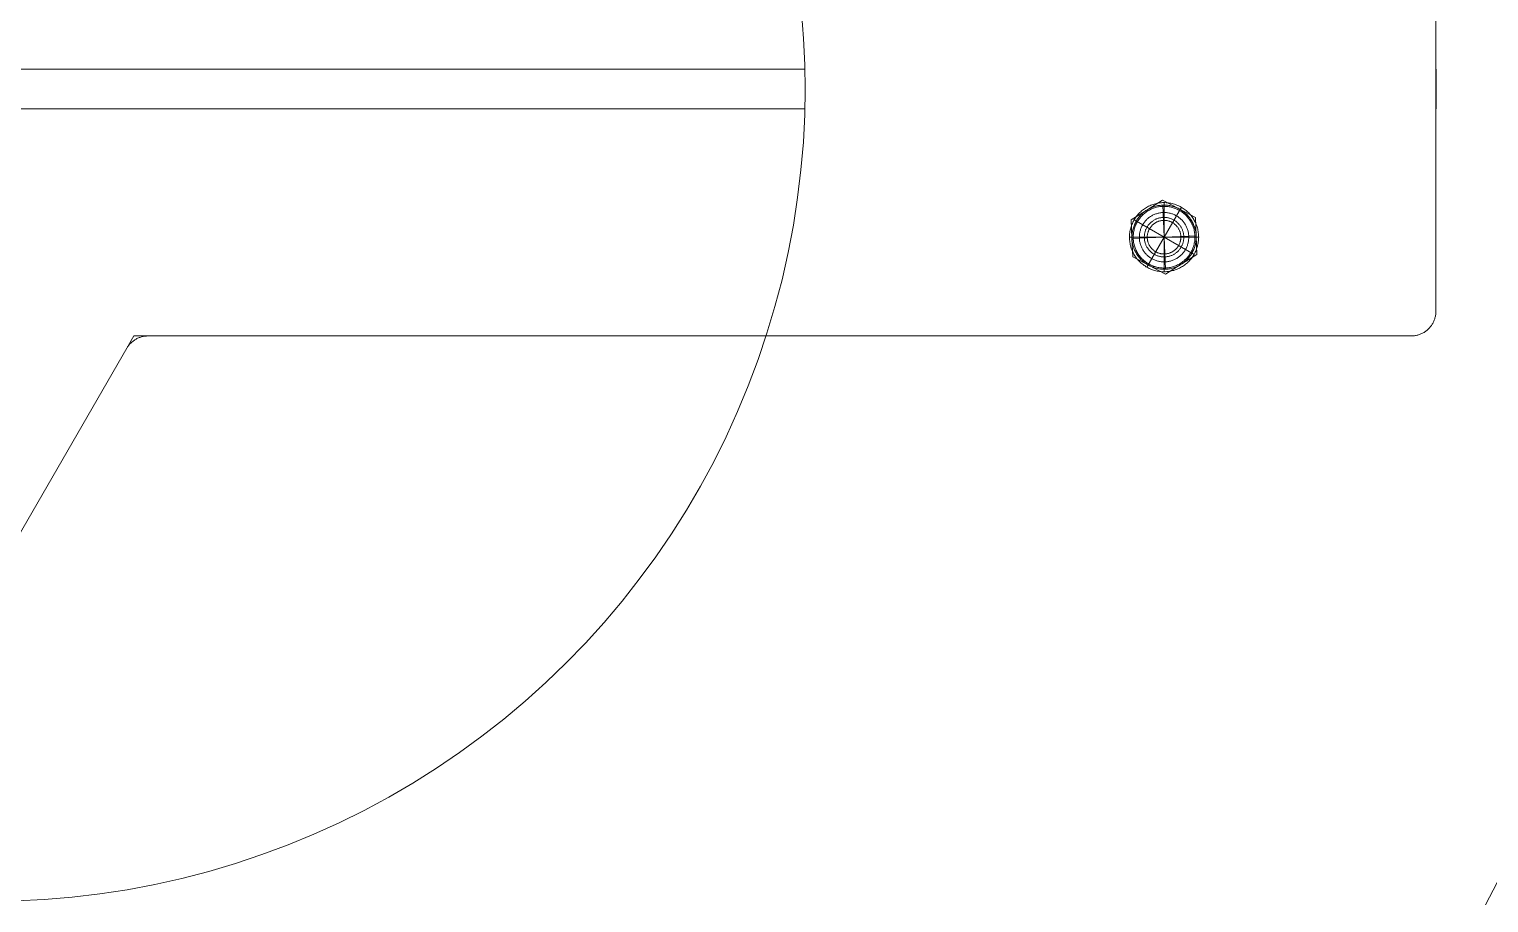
# Model space of a CAD drawing. Header units: millimetres. Extents: x -263 to 4879, y -277 to 2995.
# Drawn here: x 759.1 to 1054.4, y 379.5 to 556.4 of the extents above; entities that cross this region are included whole.
import ezdxf

# ---------------------------------------------------------------- set-up
doc = ezdxf.new("R2010")
doc.units = ezdxf.units.MM
doc.layers.add('ZANO_R', color=7, linetype='Continuous', lineweight=0)

msp = doc.modelspace()

# ---------------------------------------------------------------- linework, layer by layer
at = {"layer": 'ZANO_R'}
for p, q in [((1043.73, 589.32), (1043.73, 499.32)), ((915.35, 559.95), (915.79, 554.59)), ((915.79, 554.59), (916.05, 549.21)), ((753.78, 548.32), (916.06, 548.32)), ((916.05, 549.21), (916.12, 544.2)), ((1043.79, 540.32), (1043.79, 548.32)), ((916.12, 544.2), (916.04, 539.19)), ((916.06, 540.32), (753.74, 540.32)), ((916.04, 539.19), (915.75, 533.55)), ((915.75, 533.55), (915.27, 527.94)), ((915.27, 527.94), (914.6, 522.34)), ((914.6, 522.34), (913.74, 516.76)), ((985.27, 519.82), (982.09, 517.82)), ((984.38, 519.8), (984.19, 519.65)), ((984.57, 519.95), (984.38, 519.8)), ((984.77, 520.09), (984.57, 519.95)), ((984.97, 520.23), (984.77, 520.09)), ((985.18, 520.36), (984.97, 520.23)), ((985.08, 519.7), (985.27, 519.82)), ((985.4, 520.48), (985.18, 520.36)), ((992.24, 520.39), (985.24, 508.26)), ((988.44, 521.82), (985.27, 519.82)), ((985.27, 519.82), (985.45, 519.93)), ((985.61, 520.59), (985.4, 520.48)), ((985.45, 519.93), (985.64, 520.04)), ((985.83, 520.69), (985.61, 520.59)), ((985.64, 520.04), (985.84, 520.14)), ((985.64, 519.75), (985.83, 519.86)), ((986.06, 520.79), (985.83, 520.69)), ((985.83, 519.86), (986.02, 519.95)), ((985.84, 520.14), (986.04, 520.24)), ((986.02, 519.95), (986.21, 520.04)), ((986.04, 520.24), (986.24, 520.33)), ((986.28, 520.88), (986.06, 520.79)), ((986.21, 520.04), (986.41, 520.13)), ((986.24, 520.33), (986.44, 520.41)), ((986.51, 520.96), (986.28, 520.88)), ((986.41, 520.13), (986.61, 520.2)), ((986.44, 520.41), (986.65, 520.48)), ((986.75, 521.04), (986.51, 520.96)), ((986.61, 520.2), (986.81, 520.27)), ((986.65, 520.48), (986.86, 520.55)), ((986.98, 521.1), (986.75, 521.04)), ((986.81, 520.27), (987.02, 520.33)), ((986.86, 520.55), (987.07, 520.61)), ((987.22, 521.16), (986.98, 521.1)), ((987.02, 520.33), (987.22, 520.39)), ((987.07, 520.61), (987.28, 520.66)), ((987.46, 521.21), (987.22, 521.16)), ((987.22, 520.39), (987.43, 520.44)), ((987.28, 520.66), (987.5, 520.71)), ((987.43, 520.44), (987.64, 520.48)), ((987.7, 521.25), (987.46, 521.21)), ((987.5, 520.71), (987.71, 520.74)), ((987.64, 520.48), (987.85, 520.51)), ((987.95, 521.28), (987.7, 521.25)), ((987.71, 520.74), (987.93, 520.77)), ((987.85, 520.51), (988.06, 520.54)), ((987.93, 520.77), (988.15, 520.8)), ((988.19, 521.3), (987.95, 521.28)), ((988.06, 520.54), (988.27, 520.56)), ((988.15, 520.8), (988.37, 520.81)), ((988.43, 521.32), (988.19, 521.3)), ((988.27, 520.56), (988.49, 520.57)), ((988.37, 520.81), (988.59, 520.82)), ((988.68, 521.32), (988.43, 521.32)), ((991.76, 520.08), (988.44, 521.82)), ((988.48, 520.82), (989, 507.83)), ((988.7, 520.57), (988.49, 520.57)), ((988.59, 520.82), (988.81, 520.82)), ((988.92, 521.32), (988.68, 521.32)), ((988.91, 520.57), (988.7, 520.57)), ((988.74, 521.32), (988.74, 507.32)), ((988.81, 520.82), (989.03, 520.82)), ((989.13, 520.56), (988.91, 520.57)), ((989.16, 521.31), (988.92, 521.32)), ((989.03, 520.82), (989.25, 520.8)), ((989.34, 520.55), (989.13, 520.56)), ((989.41, 521.29), (989.16, 521.31)), ((989.25, 520.8), (989.46, 520.78)), ((989.55, 520.52), (989.34, 520.55)), ((989.65, 521.26), (989.41, 521.29)), ((989.46, 520.78), (989.68, 520.76)), ((989.76, 520.49), (989.55, 520.52)), ((989.89, 521.23), (989.65, 521.26)), ((989.68, 520.76), (989.9, 520.72)), ((989.97, 520.45), (989.76, 520.49)), ((990.13, 521.18), (989.89, 521.23)), ((989.9, 520.72), (990.11, 520.68)), ((990.18, 520.41), (989.97, 520.45)), ((990.11, 520.68), (990.33, 520.63)), ((990.37, 521.13), (990.13, 521.18)), ((990.39, 520.35), (990.18, 520.41)), ((990.33, 520.63), (990.54, 520.57)), ((990.61, 521.07), (990.37, 521.13)), ((990.59, 520.29), (990.39, 520.35)), ((990.54, 520.57), (990.75, 520.51)), ((990.8, 520.23), (990.59, 520.29)), ((990.84, 521), (990.61, 521.07)), ((990.75, 520.51), (990.96, 520.43)), ((991, 520.15), (990.8, 520.23)), ((991.07, 520.92), (990.84, 521)), ((990.96, 520.43), (991.16, 520.36)), ((991.19, 520.07), (991, 520.15)), ((991.3, 520.84), (991.07, 520.92)), ((991.16, 520.36), (991.36, 520.27)), ((991.39, 519.98), (991.19, 520.07)), ((991.53, 520.75), (991.3, 520.84)), ((991.36, 520.27), (991.56, 520.18)), ((991.58, 519.89), (991.39, 519.98)), ((991.75, 520.64), (991.53, 520.75)), ((991.56, 520.18), (991.76, 520.08)), ((991.77, 519.79), (991.58, 519.89)), ((991.97, 520.54), (991.75, 520.64)), ((995.08, 518.33), (991.76, 520.08)), ((991.76, 520.08), (991.95, 519.97)), ((991.95, 519.68), (991.77, 519.79)), ((991.95, 519.97), (992.14, 519.86)), ((992.18, 520.42), (991.97, 520.54)), ((992.14, 519.86), (992.33, 519.74)), ((992.39, 520.3), (992.18, 520.42)), ((992.6, 520.16), (992.39, 520.3)), ((992.8, 520.03), (992.6, 520.16)), ((993, 519.88), (992.8, 520.03)), ((993.19, 519.73), (993, 519.88)), ((982.09, 517.82), (982.24, 514.07)), ((982.22, 516.89), (982.14, 516.66)), ((982.32, 517.11), (982.22, 516.89)), ((982.42, 517.34), (982.32, 517.11)), ((982.53, 517.56), (982.42, 517.34)), ((982.64, 517.77), (982.53, 517.56)), ((982.77, 517.98), (982.64, 517.77)), ((982.67, 516.65), (982.75, 516.85)), ((982.68, 517.82), (994.8, 510.82)), ((982.75, 516.85), (982.84, 517.05)), ((982.9, 518.19), (982.77, 517.98)), ((982.84, 517.05), (982.93, 517.25)), ((983.04, 518.39), (982.9, 518.19)), ((982.93, 517.25), (983.03, 517.44)), ((982.99, 516.78), (983.08, 516.98)), ((983.03, 517.44), (983.14, 517.63)), ((983.18, 518.58), (983.04, 518.39)), ((983.08, 516.98), (983.17, 517.17)), ((983.14, 517.63), (983.26, 517.82)), ((983.17, 517.17), (983.27, 517.36)), ((983.33, 518.78), (983.18, 518.58)), ((983.26, 517.82), (983.38, 518.01)), ((983.27, 517.36), (983.38, 517.54)), ((983.49, 518.96), (983.33, 518.78)), ((983.38, 518.01), (983.51, 518.18)), ((983.38, 517.54), (983.49, 517.72)), ((983.66, 519.14), (983.49, 518.96)), ((983.49, 517.72), (983.61, 517.9)), ((983.51, 518.18), (983.64, 518.36)), ((983.61, 517.9), (983.74, 518.07)), ((983.64, 518.36), (983.78, 518.53)), ((983.83, 519.32), (983.66, 519.14)), ((983.74, 518.07), (983.87, 518.24)), ((983.78, 518.53), (983.92, 518.69)), ((984.01, 519.48), (983.83, 519.32)), ((983.87, 518.24), (984, 518.4)), ((983.92, 518.69), (984.07, 518.85)), ((984, 518.4), (984.15, 518.56)), ((984.19, 519.65), (984.01, 519.48)), ((984.07, 518.85), (984.23, 519.01)), ((984.15, 518.56), (984.29, 518.72)), ((984.23, 519.01), (984.39, 519.16)), ((984.29, 518.72), (984.45, 518.87)), ((984.42, 516.85), (984.34, 516.7)), ((984.39, 519.16), (984.56, 519.3)), ((984.51, 517), (984.42, 516.85)), ((984.45, 518.87), (984.6, 519.01)), ((984.61, 517.15), (984.51, 517)), ((984.56, 519.3), (984.73, 519.44)), ((984.6, 519.01), (984.77, 519.15)), ((984.71, 517.29), (984.61, 517.15)), ((984.82, 517.43), (984.71, 517.29)), ((984.73, 519.44), (984.9, 519.57)), ((984.77, 519.15), (984.93, 519.28)), ((984.93, 517.56), (984.82, 517.43)), ((984.9, 519.57), (985.08, 519.7)), ((984.93, 519.28), (985.1, 519.41)), ((985.04, 517.69), (984.93, 517.56)), ((985.16, 517.82), (985.04, 517.69)), ((985.1, 519.41), (985.28, 519.53)), ((985.28, 517.94), (985.16, 517.82)), ((985.28, 519.53), (985.46, 519.65)), ((985.41, 518.06), (985.28, 517.94)), ((985.54, 518.17), (985.41, 518.06)), ((985.46, 519.65), (985.64, 519.75)), ((985.68, 518.28), (985.54, 518.17)), ((985.64, 516.86), (985.55, 516.75)), ((985.73, 516.96), (985.64, 516.86)), ((985.82, 518.38), (985.68, 518.28)), ((985.82, 517.06), (985.73, 516.96)), ((985.96, 518.48), (985.82, 518.38)), ((985.92, 517.16), (985.82, 517.06)), ((986.02, 517.26), (985.92, 517.16)), ((986.1, 518.57), (985.96, 518.48)), ((986.12, 517.35), (986.02, 517.26)), ((986.25, 518.66), (986.1, 518.57)), ((986.23, 517.44), (986.12, 517.35)), ((986.34, 517.52), (986.23, 517.44)), ((986.41, 518.75), (986.25, 518.66)), ((986.45, 517.6), (986.34, 517.52)), ((986.34, 516.74), (986.43, 516.82)), ((986.56, 518.83), (986.41, 518.75)), ((986.43, 516.82), (986.51, 516.9)), ((986.56, 517.68), (986.45, 517.6)), ((986.51, 516.9), (986.6, 516.97)), ((986.72, 518.9), (986.56, 518.83)), ((986.68, 517.75), (986.56, 517.68)), ((986.6, 516.97), (986.7, 517.04)), ((986.8, 517.82), (986.68, 517.75)), ((986.7, 517.04), (986.79, 517.11)), ((986.88, 518.97), (986.72, 518.9)), ((986.79, 517.11), (986.89, 517.18)), ((986.92, 517.89), (986.8, 517.82)), ((987.04, 519.03), (986.88, 518.97)), ((986.89, 517.18), (986.99, 517.24)), ((987.04, 517.95), (986.92, 517.89)), ((986.99, 517.24), (987.09, 517.3)), ((987.2, 519.08), (987.04, 519.03)), ((987.17, 518.01), (987.04, 517.95)), ((987.09, 517.3), (987.19, 517.35)), ((987.3, 518.06), (987.17, 518.01)), ((987.19, 517.35), (987.3, 517.41)), ((987.37, 519.13), (987.2, 519.08)), ((987.43, 518.1), (987.3, 518.06)), ((987.3, 517.41), (987.41, 517.45)), ((987.54, 519.18), (987.37, 519.13)), ((987.41, 517.45), (987.51, 517.5)), ((987.56, 518.15), (987.43, 518.1)), ((987.51, 517.5), (987.62, 517.54)), ((987.71, 519.22), (987.54, 519.18)), ((987.69, 518.19), (987.56, 518.15)), ((987.62, 517.54), (987.74, 517.57)), ((987.83, 518.22), (987.69, 518.19)), ((987.88, 519.25), (987.71, 519.22)), ((987.74, 517.57), (987.85, 517.61)), ((987.96, 518.25), (987.83, 518.22)), ((987.85, 517.61), (987.96, 517.64)), ((988.05, 519.28), (987.88, 519.25)), ((988.1, 518.27), (987.96, 518.25)), ((987.96, 517.64), (988.08, 517.66)), ((988.22, 519.3), (988.05, 519.28)), ((988.08, 517.66), (988.19, 517.68)), ((988.23, 518.29), (988.1, 518.27)), ((988.19, 517.68), (988.31, 517.7)), ((988.39, 519.31), (988.22, 519.3)), ((988.37, 518.31), (988.23, 518.29)), ((988.31, 517.7), (988.43, 517.71)), ((988.51, 518.32), (988.37, 518.31)), ((988.57, 519.32), (988.39, 519.31)), ((988.43, 517.71), (988.54, 517.72)), ((988.65, 518.32), (988.51, 518.32)), ((988.54, 517.72), (988.66, 517.72)), ((988.74, 519.32), (988.57, 519.32)), ((988.78, 518.32), (988.65, 518.32)), ((988.66, 517.72), (988.78, 517.72)), ((988.91, 519.32), (988.74, 519.32)), ((988.92, 518.32), (988.78, 518.32)), ((988.78, 517.72), (988.9, 517.72)), ((988.9, 517.72), (989.01, 517.71)), ((989.09, 519.31), (988.91, 519.32)), ((989.06, 518.31), (988.92, 518.32)), ((989.01, 517.71), (989.13, 517.7)), ((989.2, 518.3), (989.06, 518.31)), ((989.26, 519.3), (989.09, 519.31)), ((989.13, 517.7), (989.25, 517.69)), ((989.34, 518.28), (989.2, 518.3)), ((989.25, 517.69), (989.36, 517.67)), ((989.43, 519.28), (989.26, 519.3)), ((989.47, 518.26), (989.34, 518.28)), ((989.36, 517.67), (989.48, 517.64)), ((989.6, 519.25), (989.43, 519.28)), ((989.61, 518.23), (989.47, 518.26)), ((989.48, 517.64), (989.59, 517.62)), ((989.59, 517.62), (989.7, 517.58)), ((989.77, 519.22), (989.6, 519.25)), ((989.74, 518.2), (989.61, 518.23)), ((989.7, 517.58), (989.82, 517.55)), ((989.87, 518.16), (989.74, 518.2)), ((989.94, 519.18), (989.77, 519.22)), ((989.82, 517.55), (989.93, 517.51)), ((990.01, 518.12), (989.87, 518.16)), ((989.93, 517.51), (990.04, 517.47)), ((990.11, 519.13), (989.94, 519.18)), ((990.14, 518.07), (990.01, 518.12)), ((990.04, 517.47), (990.14, 517.42)), ((990.28, 519.08), (990.11, 519.13)), ((990.26, 518.02), (990.14, 518.07)), ((990.14, 517.42), (990.25, 517.37)), ((990.25, 517.37), (990.35, 517.32)), ((990.39, 517.97), (990.26, 518.02)), ((990.44, 519.03), (990.28, 519.08)), ((990.35, 517.32), (990.46, 517.26)), ((990.52, 517.91), (990.39, 517.97)), ((990.6, 518.96), (990.44, 519.03)), ((990.46, 517.26), (990.56, 517.2)), ((990.64, 517.84), (990.52, 517.91)), ((990.56, 517.2), (990.65, 517.13)), ((990.76, 518.9), (990.6, 518.96)), ((990.76, 517.78), (990.64, 517.84)), ((990.65, 517.13), (990.75, 517.07)), ((990.75, 517.07), (990.84, 516.99)), ((990.92, 518.82), (990.76, 518.9)), ((990.88, 517.7), (990.76, 517.78)), ((990.84, 516.99), (990.93, 516.92)), ((990.99, 517.63), (990.88, 517.7)), ((991.08, 518.74), (990.92, 518.82)), ((990.93, 516.92), (991.02, 516.84)), ((991.1, 517.55), (990.99, 517.63)), ((991.02, 516.84), (991.11, 516.76)), ((991.23, 518.66), (991.08, 518.74)), ((991.21, 517.47), (991.1, 517.55)), ((991.32, 517.38), (991.21, 517.47)), ((991.38, 518.57), (991.23, 518.66)), ((991.43, 517.29), (991.32, 517.38)), ((991.52, 518.48), (991.38, 518.57)), ((991.53, 517.19), (991.43, 517.29)), ((991.67, 518.38), (991.52, 518.48)), ((991.62, 517.09), (991.53, 517.19)), ((991.72, 516.99), (991.62, 517.09)), ((991.8, 518.27), (991.67, 518.38)), ((991.81, 516.89), (991.72, 516.99)), ((991.94, 518.17), (991.8, 518.27)), ((991.89, 516.78), (991.81, 516.89)), ((992.07, 518.05), (991.94, 518.17)), ((992.14, 519.57), (991.95, 519.68)), ((992.2, 517.93), (992.07, 518.05)), ((992.31, 519.45), (992.14, 519.57)), ((992.32, 517.81), (992.2, 517.93)), ((992.49, 519.33), (992.31, 519.45)), ((992.44, 517.68), (992.32, 517.81)), ((992.33, 519.74), (992.51, 519.62)), ((992.55, 517.55), (992.44, 517.68)), ((992.65, 519.2), (992.49, 519.33)), ((992.51, 519.62), (992.68, 519.49)), ((992.66, 517.42), (992.55, 517.55)), ((992.82, 519.06), (992.65, 519.2)), ((992.77, 517.28), (992.66, 517.42)), ((992.68, 519.49), (992.86, 519.35)), ((992.87, 517.14), (992.77, 517.28)), ((992.98, 518.92), (992.82, 519.06)), ((992.86, 519.35), (993.02, 519.21)), ((992.96, 517), (992.87, 517.14)), ((993.05, 516.85), (992.96, 517)), ((993.13, 518.77), (992.98, 518.92)), ((993.02, 519.21), (993.19, 519.06)), ((993.14, 516.7), (993.05, 516.85)), ((993.28, 518.62), (993.13, 518.77)), ((993.37, 519.57), (993.19, 519.73)), ((993.19, 519.06), (993.34, 518.91)), ((993.42, 518.46), (993.28, 518.62)), ((993.34, 518.91), (993.5, 518.75)), ((993.55, 519.41), (993.37, 519.57)), ((993.56, 518.3), (993.42, 518.46)), ((993.5, 518.75), (993.64, 518.59)), ((993.73, 519.24), (993.55, 519.41)), ((993.7, 518.13), (993.56, 518.3)), ((993.64, 518.59), (993.78, 518.42)), ((993.82, 517.96), (993.7, 518.13)), ((993.89, 519.06), (993.73, 519.24)), ((993.78, 518.42), (993.92, 518.25)), ((993.94, 517.78), (993.82, 517.96)), ((994.06, 518.88), (993.89, 519.06)), ((993.92, 518.25), (994.05, 518.07)), ((994.06, 517.6), (993.94, 517.78)), ((994.05, 518.07), (994.17, 517.89)), ((994.21, 518.69), (994.06, 518.87)), ((994.17, 517.42), (994.06, 517.6)), ((994.17, 517.89), (994.29, 517.7)), ((994.27, 517.23), (994.17, 517.42)), ((994.35, 518.5), (994.21, 518.69)), ((994.37, 517.04), (994.27, 517.23)), ((994.29, 517.7), (994.4, 517.51)), ((994.49, 518.31), (994.35, 518.5)), ((994.46, 516.85), (994.37, 517.04)), ((994.4, 517.51), (994.51, 517.32)), ((994.54, 516.65), (994.46, 516.85)), ((994.62, 518.12), (994.49, 518.31)), ((994.51, 517.32), (994.6, 517.12)), ((994.6, 517.12), (994.69, 516.92)), ((994.75, 517.92), (994.62, 518.12)), ((994.69, 516.92), (994.78, 516.72)), ((994.86, 517.71), (994.75, 517.92)), ((994.97, 517.5), (994.86, 517.71)), ((995.08, 517.29), (994.97, 517.5)), ((995.23, 514.58), (995.08, 518.33)), ((995.17, 517.08), (995.08, 517.29)), ((995.26, 516.86), (995.17, 517.08)), ((995.34, 516.64), (995.26, 516.86)), ((913.74, 516.76), (912.68, 511.22)), ((981.75, 514.75), (981.74, 514.51)), ((981.74, 514.51), (981.74, 514.26)), ((981.74, 514.32), (995.74, 514.32)), ((981.74, 514.26), (981.74, 514.02)), ((981.74, 514.02), (981.76, 513.77)), ((981.77, 514.99), (981.75, 514.75)), ((981.8, 515.24), (981.77, 514.99)), ((981.83, 515.48), (981.8, 515.24)), ((981.88, 515.72), (981.83, 515.48)), ((981.93, 515.96), (981.88, 515.72)), ((981.99, 516.19), (981.93, 515.96)), ((982.06, 516.43), (981.99, 516.19)), ((982.14, 516.66), (982.06, 516.43)), ((982.24, 514.5), (982.25, 514.72)), ((982.24, 514.07), (995.23, 514.58)), ((982.24, 514.28), (982.24, 514.5)), ((982.24, 514.07), (982.24, 514.28)), ((982.24, 514.07), (982.39, 510.32)), ((982.26, 513.85), (982.24, 514.07)), ((982.25, 514.72), (982.27, 514.94)), ((982.27, 514.94), (982.29, 515.16)), ((982.29, 515.16), (982.32, 515.38)), ((982.32, 515.38), (982.36, 515.59)), ((982.36, 515.59), (982.41, 515.81)), ((982.41, 515.81), (982.46, 516.02)), ((982.46, 516.02), (982.52, 516.23)), ((982.49, 514.5), (982.5, 514.72)), ((982.49, 514.29), (982.49, 514.5)), ((982.49, 514.08), (982.49, 514.29)), ((982.5, 513.86), (982.49, 514.08)), ((982.5, 514.72), (982.52, 514.93)), ((982.52, 516.23), (982.59, 516.44)), ((982.52, 514.93), (982.54, 515.14)), ((982.54, 515.14), (982.57, 515.35)), ((982.57, 515.35), (982.61, 515.56)), ((982.59, 516.44), (982.67, 516.65)), ((982.61, 515.56), (982.66, 515.77)), ((982.66, 515.77), (982.71, 515.98)), ((982.71, 515.98), (982.77, 516.18)), ((982.77, 516.18), (982.84, 516.38)), ((982.84, 516.38), (982.91, 516.58)), ((982.91, 516.58), (982.99, 516.78)), ((983.75, 514.72), (983.74, 514.55)), ((983.74, 514.55), (983.74, 514.37)), ((983.74, 514.37), (983.74, 514.2)), ((983.74, 514.2), (983.75, 514.02)), ((983.77, 514.89), (983.75, 514.72)), ((983.75, 514.02), (983.76, 513.85)), ((983.79, 515.06), (983.77, 514.89)), ((983.82, 515.23), (983.79, 515.06)), ((983.86, 515.4), (983.82, 515.23)), ((983.9, 515.57), (983.86, 515.4)), ((983.94, 515.74), (983.9, 515.57)), ((983.99, 515.91), (983.94, 515.74)), ((984.05, 516.07), (983.99, 515.91)), ((984.12, 516.23), (984.05, 516.07)), ((984.18, 516.39), (984.12, 516.23)), ((984.26, 516.55), (984.18, 516.39)), ((984.34, 516.7), (984.26, 516.55)), ((984.75, 514.58), (984.74, 514.44)), ((984.74, 514.44), (984.74, 514.3)), ((984.74, 514.3), (984.74, 514.17)), ((984.74, 514.17), (984.75, 514.03)), ((984.76, 514.72), (984.75, 514.58)), ((984.75, 514.03), (984.76, 513.89)), ((984.77, 514.85), (984.76, 514.72)), ((984.76, 513.89), (984.78, 513.75)), ((984.79, 514.99), (984.77, 514.85)), ((984.82, 515.13), (984.79, 514.99)), ((984.85, 515.26), (984.82, 515.13)), ((984.88, 515.39), (984.85, 515.26)), ((984.92, 515.53), (984.88, 515.39)), ((984.97, 515.66), (984.92, 515.53)), ((985.01, 515.79), (984.97, 515.66)), ((985.07, 515.91), (985.01, 515.79)), ((985.12, 516.04), (985.07, 515.91)), ((985.19, 516.16), (985.12, 516.04)), ((985.25, 516.29), (985.19, 516.16)), ((985.32, 516.41), (985.25, 516.29)), ((985.39, 516.52), (985.32, 516.41)), ((985.34, 514.54), (985.35, 514.66)), ((985.34, 514.42), (985.34, 514.54)), ((985.34, 514.31), (985.34, 514.42)), ((985.34, 514.19), (985.34, 514.31)), ((985.35, 514.07), (985.34, 514.19)), ((985.35, 514.66), (985.37, 514.77)), ((985.36, 513.95), (985.35, 514.07)), ((985.37, 513.84), (985.36, 513.95)), ((985.37, 514.77), (985.38, 514.89)), ((985.38, 514.89), (985.41, 515.01)), ((985.47, 516.64), (985.39, 516.52)), ((985.41, 515.01), (985.43, 515.12)), ((985.43, 515.12), (985.46, 515.23)), ((985.46, 515.23), (985.49, 515.35)), ((985.55, 516.75), (985.47, 516.64)), ((985.49, 515.35), (985.53, 515.46)), ((985.53, 515.46), (985.57, 515.57)), ((985.57, 515.57), (985.62, 515.68)), ((985.62, 515.68), (985.67, 515.78)), ((985.67, 515.78), (985.72, 515.89)), ((985.72, 515.89), (985.77, 515.99)), ((985.77, 515.99), (985.83, 516.09)), ((985.83, 516.09), (985.9, 516.19)), ((985.9, 516.19), (985.96, 516.29)), ((985.96, 516.29), (986.03, 516.38)), ((986.03, 516.38), (986.1, 516.48)), ((986.1, 516.48), (986.18, 516.57)), ((986.18, 516.57), (986.26, 516.65)), ((986.26, 516.65), (986.34, 516.74)), ((991.11, 516.76), (991.19, 516.68)), ((991.19, 516.68), (991.27, 516.59)), ((991.27, 516.59), (991.35, 516.5)), ((991.35, 516.5), (991.42, 516.41)), ((991.42, 516.41), (991.49, 516.32)), ((991.49, 516.32), (991.56, 516.22)), ((991.56, 516.22), (991.62, 516.12)), ((991.62, 516.12), (991.68, 516.02)), ((991.68, 516.02), (991.74, 515.92)), ((991.74, 515.92), (991.79, 515.82)), ((991.79, 515.82), (991.84, 515.71)), ((991.84, 515.71), (991.89, 515.6)), ((991.98, 516.67), (991.89, 516.78)), ((991.89, 515.6), (991.93, 515.49)), ((991.93, 515.49), (991.97, 515.38)), ((991.97, 515.38), (992, 515.27)), ((992.06, 516.56), (991.98, 516.67)), ((992, 515.27), (992.03, 515.16)), ((992.03, 515.16), (992.06, 515.04)), ((992.13, 516.44), (992.06, 516.56)), ((992.06, 515.04), (992.08, 514.93)), ((992.08, 514.93), (992.1, 514.81)), ((992.11, 513.87), (992.09, 513.76)), ((992.1, 514.81), (992.12, 514.69)), ((992.12, 513.99), (992.11, 513.87)), ((992.12, 514.69), (992.13, 514.58)), ((992.13, 514.11), (992.12, 513.99)), ((992.2, 516.32), (992.13, 516.44)), ((992.13, 514.58), (992.13, 514.46)), ((992.13, 514.46), (992.14, 514.34)), ((992.14, 514.23), (992.13, 514.11)), ((992.14, 514.34), (992.14, 514.23)), ((992.27, 516.2), (992.2, 516.32)), ((992.33, 516.08), (992.27, 516.2)), ((992.39, 515.95), (992.33, 516.08)), ((992.44, 515.83), (992.39, 515.95)), ((992.49, 515.7), (992.44, 515.83)), ((992.54, 515.57), (992.49, 515.7)), ((992.58, 515.44), (992.54, 515.57)), ((992.62, 515.3), (992.58, 515.44)), ((992.65, 515.17), (992.62, 515.3)), ((992.67, 515.03), (992.65, 515.17)), ((992.7, 514.9), (992.67, 515.03)), ((992.71, 514.76), (992.7, 514.9)), ((992.7, 513.8), (992.72, 513.93)), ((992.73, 514.62), (992.71, 514.76)), ((992.72, 513.93), (992.73, 514.07)), ((992.73, 514.48), (992.73, 514.62)), ((992.74, 514.35), (992.73, 514.48)), ((992.73, 514.07), (992.74, 514.21)), ((992.74, 514.21), (992.74, 514.35)), ((993.22, 516.54), (993.14, 516.7)), ((993.29, 516.38), (993.22, 516.54)), ((993.36, 516.22), (993.29, 516.38)), ((993.43, 516.06), (993.36, 516.22)), ((993.48, 515.9), (993.43, 516.06)), ((993.53, 515.73), (993.48, 515.9)), ((993.58, 515.57), (993.53, 515.73)), ((993.62, 515.4), (993.58, 515.57)), ((993.66, 515.23), (993.62, 515.4)), ((993.68, 515.06), (993.66, 515.23)), ((993.71, 514.88), (993.68, 515.06)), ((993.72, 514.71), (993.71, 514.88)), ((993.71, 513.84), (993.73, 514.02)), ((993.73, 514.54), (993.72, 514.71)), ((993.74, 514.36), (993.73, 514.54)), ((993.73, 514.02), (993.74, 514.19)), ((993.74, 514.19), (993.74, 514.36)), ((994.61, 516.45), (994.54, 516.65)), ((994.68, 516.25), (994.61, 516.45)), ((994.75, 516.05), (994.68, 516.25)), ((994.8, 515.84), (994.75, 516.05)), ((994.78, 516.72), (994.86, 516.52)), ((994.85, 515.63), (994.8, 515.84)), ((994.89, 515.42), (994.85, 515.63)), ((994.86, 516.52), (994.93, 516.31)), ((994.92, 515.21), (994.89, 515.42)), ((994.95, 515), (994.92, 515.21)), ((994.93, 516.31), (994.99, 516.1)), ((994.97, 514.79), (994.95, 515)), ((994.96, 513.72), (994.98, 513.93)), ((994.98, 514.57), (994.97, 514.79)), ((994.99, 514.36), (994.98, 514.57)), ((994.98, 514.15), (994.99, 514.36)), ((994.98, 513.93), (994.98, 514.15)), ((994.99, 516.1), (995.05, 515.89)), ((995.05, 515.89), (995.1, 515.67)), ((995.1, 515.67), (995.14, 515.46)), ((995.14, 515.46), (995.17, 515.24)), ((995.17, 515.24), (995.2, 515.02)), ((995.2, 515.02), (995.22, 514.8)), ((995.23, 513.93), (995.21, 513.71)), ((995.22, 514.8), (995.23, 514.58)), ((995.38, 510.83), (995.23, 514.58)), ((995.23, 514.58), (995.24, 514.36)), ((995.24, 514.15), (995.23, 513.93)), ((995.24, 514.36), (995.24, 514.15)), ((995.42, 516.41), (995.34, 516.64)), ((995.49, 516.19), (995.42, 516.41)), ((995.54, 515.96), (995.49, 516.19)), ((995.6, 515.73), (995.54, 515.96)), ((995.64, 515.5), (995.6, 515.73)), ((995.67, 515.26), (995.64, 515.5)), ((995.7, 515.03), (995.67, 515.26)), ((995.72, 514.8), (995.7, 515.03)), ((995.73, 514.56), (995.72, 514.8)), ((995.72, 513.84), (995.73, 514.08)), ((995.74, 514.32), (995.73, 514.56)), ((995.73, 514.08), (995.74, 514.32)), ((912.68, 511.22), (911.44, 505.72)), ((981.76, 513.77), (981.78, 513.53)), ((981.78, 513.53), (981.81, 513.29)), ((981.81, 513.29), (981.86, 513.05)), ((981.86, 513.05), (981.9, 512.81)), ((981.9, 512.81), (981.96, 512.57)), ((981.96, 512.57), (982.03, 512.33)), ((982.03, 512.33), (982.1, 512.1)), ((982.1, 512.1), (982.18, 511.87)), ((982.18, 511.87), (982.27, 511.64)), ((982.28, 513.63), (982.26, 513.85)), ((982.27, 511.64), (982.37, 511.42)), ((982.3, 513.41), (982.28, 513.63)), ((982.34, 513.19), (982.3, 513.41)), ((982.38, 512.98), (982.34, 513.19)), ((982.37, 511.42), (982.47, 511.2)), ((982.43, 512.76), (982.38, 512.98)), ((982.48, 512.55), (982.43, 512.76)), ((982.47, 511.2), (982.59, 510.98)), ((982.55, 512.34), (982.48, 512.55)), ((982.52, 513.65), (982.5, 513.86)), ((982.55, 513.44), (982.52, 513.65)), ((982.58, 513.23), (982.55, 513.44)), ((982.62, 512.13), (982.55, 512.34)), ((982.63, 513.02), (982.58, 513.23)), ((982.59, 510.98), (982.71, 510.77)), ((982.7, 511.93), (982.62, 512.13)), ((982.67, 512.81), (982.63, 513.02)), ((982.73, 512.6), (982.67, 512.81)), ((982.78, 511.72), (982.7, 511.93)), ((982.79, 512.4), (982.73, 512.6)), ((982.87, 511.52), (982.78, 511.72)), ((982.86, 512.2), (982.79, 512.4)), ((982.94, 512), (982.86, 512.2)), ((982.97, 511.33), (982.87, 511.52)), ((983.02, 511.8), (982.94, 512)), ((983.07, 511.14), (982.97, 511.33)), ((983.11, 511.61), (983.02, 511.8)), ((983.18, 510.95), (983.07, 511.14)), ((983.2, 511.42), (983.11, 511.61)), ((983.3, 510.76), (983.18, 510.95)), ((983.31, 511.23), (983.2, 511.42)), ((983.42, 511.05), (983.31, 511.23)), ((983.53, 510.87), (983.42, 511.05)), ((983.76, 513.85), (983.78, 513.68)), ((983.78, 513.68), (983.8, 513.51)), ((983.8, 513.51), (983.84, 513.34)), ((983.84, 513.34), (983.87, 513.17)), ((983.87, 513.17), (983.92, 513)), ((983.92, 513), (983.97, 512.83)), ((983.97, 512.83), (984.02, 512.67)), ((984.02, 512.67), (984.08, 512.51)), ((984.08, 512.51), (984.15, 512.34)), ((984.15, 512.34), (984.22, 512.19)), ((984.22, 512.19), (984.29, 512.03)), ((984.29, 512.03), (984.38, 511.88)), ((984.38, 511.88), (984.46, 511.73)), ((984.46, 511.73), (984.56, 511.58)), ((984.56, 511.58), (984.65, 511.44)), ((984.65, 511.44), (984.76, 511.3)), ((984.76, 511.3), (984.87, 511.16)), ((984.78, 513.75), (984.8, 513.62)), ((984.8, 513.62), (984.83, 513.48)), ((984.83, 513.48), (984.86, 513.35)), ((984.86, 513.35), (984.9, 513.21)), ((984.87, 511.16), (984.98, 511.03)), ((984.9, 513.21), (984.94, 513.08)), ((984.94, 513.08), (984.98, 512.95)), ((984.98, 512.95), (985.03, 512.82)), ((984.98, 511.03), (985.09, 510.9)), ((985.03, 512.82), (985.08, 512.69)), ((985.08, 512.69), (985.14, 512.57)), ((985.14, 512.57), (985.21, 512.45)), ((985.21, 512.45), (985.27, 512.33)), ((985.27, 512.33), (985.34, 512.21)), ((985.34, 512.21), (985.42, 512.09)), ((985.39, 513.72), (985.37, 513.84)), ((985.41, 513.61), (985.39, 513.72)), ((985.44, 513.49), (985.41, 513.61)), ((985.42, 512.09), (985.5, 511.98)), ((985.47, 513.38), (985.44, 513.49)), ((985.51, 513.27), (985.47, 513.38)), ((985.5, 511.98), (985.58, 511.87)), ((985.54, 513.16), (985.51, 513.27)), ((985.59, 513.05), (985.54, 513.16)), ((985.58, 511.87), (985.67, 511.76)), ((985.63, 512.94), (985.59, 513.05)), ((985.68, 512.83), (985.63, 512.94)), ((985.67, 511.76), (985.76, 511.66)), ((985.74, 512.73), (985.68, 512.83)), ((985.79, 512.63), (985.74, 512.73)), ((985.76, 511.66), (985.85, 511.55)), ((985.85, 512.53), (985.79, 512.63)), ((985.92, 512.43), (985.85, 512.53)), ((985.85, 511.55), (985.95, 511.46)), ((985.98, 512.33), (985.92, 512.43)), ((985.95, 511.46), (986.05, 511.36)), ((986.05, 512.24), (985.98, 512.33)), ((986.13, 512.15), (986.05, 512.24)), ((986.05, 511.36), (986.15, 511.27)), ((986.2, 512.06), (986.13, 512.15)), ((986.15, 511.27), (986.26, 511.18)), ((986.28, 511.97), (986.2, 512.06)), ((986.26, 511.18), (986.37, 511.1)), ((986.37, 511.89), (986.28, 511.97)), ((986.45, 511.81), (986.37, 511.89)), ((986.37, 511.1), (986.48, 511.02)), ((986.54, 511.73), (986.45, 511.81)), ((986.48, 511.02), (986.6, 510.94)), ((986.63, 511.66), (986.54, 511.73)), ((986.6, 510.94), (986.72, 510.87)), ((986.73, 511.58), (986.63, 511.66)), ((986.82, 511.52), (986.73, 511.58)), ((986.92, 511.45), (986.82, 511.52)), ((987.02, 511.39), (986.92, 511.45)), ((987.12, 511.33), (987.02, 511.39)), ((987.23, 511.28), (987.12, 511.33)), ((987.33, 511.23), (987.23, 511.28)), ((987.44, 511.18), (987.33, 511.23)), ((987.55, 511.14), (987.44, 511.18)), ((987.66, 511.1), (987.55, 511.14)), ((987.77, 511.06), (987.66, 511.1)), ((987.88, 511.03), (987.77, 511.06)), ((988, 511.01), (987.88, 511.03)), ((988.11, 510.98), (988, 511.01)), ((988.23, 510.96), (988.11, 510.98)), ((988.35, 510.95), (988.23, 510.96)), ((988.46, 510.94), (988.35, 510.95)), ((988.58, 510.93), (988.46, 510.94)), ((988.7, 510.92), (988.58, 510.93)), ((988.81, 510.93), (988.7, 510.92)), ((988.93, 510.93), (988.81, 510.93)), ((989.05, 510.94), (988.93, 510.93)), ((989.17, 510.95), (989.05, 510.94)), ((989.28, 510.97), (989.17, 510.95)), ((989.4, 510.99), (989.28, 510.97)), ((989.51, 511.01), (989.4, 510.99)), ((989.63, 511.04), (989.51, 511.01)), ((989.74, 511.08), (989.63, 511.04)), ((989.85, 511.11), (989.74, 511.08)), ((989.96, 511.15), (989.85, 511.11)), ((990.07, 511.2), (989.96, 511.15)), ((990.18, 511.24), (990.07, 511.2)), ((990.28, 511.3), (990.18, 511.24)), ((990.39, 511.35), (990.28, 511.3)), ((990.49, 511.41), (990.39, 511.35)), ((990.59, 511.47), (990.49, 511.41)), ((990.68, 511.54), (990.59, 511.47)), ((990.78, 511.61), (990.68, 511.54)), ((990.87, 511.68), (990.78, 511.61)), ((990.8, 510.89), (990.91, 510.97)), ((990.96, 511.75), (990.87, 511.68)), ((990.91, 510.97), (991.03, 511.05)), ((991.05, 511.83), (990.96, 511.75)), ((991.03, 511.05), (991.14, 511.13)), ((991.13, 511.91), (991.05, 511.83)), ((991.22, 512), (991.13, 511.91)), ((991.14, 511.13), (991.25, 511.21)), ((991.29, 512.08), (991.22, 512)), ((991.25, 511.21), (991.35, 511.3)), ((991.37, 512.17), (991.29, 512.08)), ((991.35, 511.3), (991.46, 511.39)), ((991.44, 512.27), (991.37, 512.17)), ((991.51, 512.36), (991.44, 512.27)), ((991.46, 511.39), (991.56, 511.49)), ((991.58, 512.46), (991.51, 512.36)), ((991.56, 511.49), (991.65, 511.59)), ((991.64, 512.56), (991.58, 512.46)), ((991.7, 512.66), (991.64, 512.56)), ((991.65, 511.59), (991.75, 511.69)), ((991.76, 512.76), (991.7, 512.66)), ((991.75, 511.69), (991.84, 511.79)), ((991.81, 512.87), (991.76, 512.76)), ((991.86, 512.97), (991.81, 512.87)), ((991.84, 511.79), (991.92, 511.9)), ((991.9, 513.08), (991.86, 512.97)), ((991.94, 513.19), (991.9, 513.08)), ((991.92, 511.9), (992, 512.01)), ((991.98, 513.3), (991.94, 513.19)), ((992.01, 513.42), (991.98, 513.3)), ((992, 512.01), (992.08, 512.13)), ((992.04, 513.53), (992.01, 513.42)), ((992.07, 513.64), (992.04, 513.53)), ((992.09, 513.76), (992.07, 513.64)), ((992.08, 512.13), (992.15, 512.24)), ((992.15, 512.24), (992.22, 512.36)), ((992.22, 512.36), (992.29, 512.49)), ((992.29, 512.49), (992.35, 512.61)), ((992.35, 512.61), (992.41, 512.73)), ((992.38, 510.9), (992.49, 511.02)), ((992.41, 512.73), (992.46, 512.86)), ((992.46, 512.86), (992.51, 512.99)), ((992.49, 511.02), (992.61, 511.16)), ((992.51, 512.99), (992.55, 513.12)), ((992.55, 513.12), (992.59, 513.25)), ((992.59, 513.25), (992.63, 513.39)), ((992.61, 511.16), (992.71, 511.29)), ((992.63, 513.39), (992.66, 513.52)), ((992.66, 513.52), (992.68, 513.66)), ((992.68, 513.66), (992.7, 513.8)), ((992.71, 511.29), (992.82, 511.43)), ((992.82, 511.43), (992.91, 511.58)), ((992.91, 511.58), (993.01, 511.72)), ((993.01, 511.72), (993.09, 511.87)), ((993.09, 511.87), (993.18, 512.02)), ((993.18, 512.02), (993.25, 512.18)), ((993.25, 512.18), (993.33, 512.34)), ((993.33, 512.34), (993.39, 512.5)), ((993.39, 512.5), (993.45, 512.66)), ((993.45, 512.66), (993.51, 512.83)), ((993.51, 512.83), (993.56, 512.99)), ((993.56, 512.99), (993.6, 513.16)), ((993.6, 513.16), (993.64, 513.33)), ((993.64, 513.33), (993.67, 513.5)), ((993.67, 513.5), (993.69, 513.67)), ((993.69, 513.67), (993.71, 513.84)), ((993.86, 510.75), (993.98, 510.93)), ((993.98, 510.93), (994.1, 511.11)), ((994.1, 511.11), (994.2, 511.29)), ((994.2, 511.29), (994.3, 511.48)), ((994.33, 511.01), (994.22, 510.83)), ((994.3, 511.48), (994.4, 511.67)), ((994.44, 511.21), (994.33, 511.01)), ((994.4, 511.67), (994.48, 511.87)), ((994.54, 511.4), (994.44, 511.21)), ((994.48, 511.87), (994.56, 512.07)), ((994.64, 511.6), (994.54, 511.4)), ((994.56, 512.07), (994.64, 512.27)), ((994.64, 512.27), (994.71, 512.47)), ((994.73, 511.8), (994.64, 511.6)), ((994.71, 512.47), (994.77, 512.67)), ((994.81, 512), (994.73, 511.8)), ((994.77, 512.67), (994.82, 512.88)), ((994.88, 512.21), (994.81, 512)), ((994.81, 510.85), (994.93, 511.06)), ((994.82, 512.88), (994.86, 513.09)), ((994.86, 513.09), (994.9, 513.3)), ((994.95, 512.42), (994.88, 512.21)), ((994.9, 513.3), (994.93, 513.51)), ((994.93, 513.51), (994.96, 513.72)), ((994.93, 511.06), (995.04, 511.27)), ((995.01, 512.63), (994.95, 512.42)), ((995.07, 512.84), (995.01, 512.63)), ((995.04, 511.27), (995.14, 511.49)), ((995.11, 513.06), (995.07, 512.84)), ((995.15, 513.27), (995.11, 513.06)), ((995.14, 511.49), (995.23, 511.72)), ((995.18, 513.49), (995.15, 513.27)), ((995.21, 513.71), (995.18, 513.49)), ((995.23, 511.72), (995.32, 511.95)), ((995.32, 511.95), (995.4, 512.18)), ((995.4, 512.18), (995.47, 512.41)), ((995.47, 512.41), (995.53, 512.64)), ((995.53, 512.64), (995.59, 512.88)), ((995.59, 512.88), (995.63, 513.12)), ((995.63, 513.12), (995.67, 513.36)), ((995.67, 513.36), (995.7, 513.6)), ((995.7, 513.6), (995.72, 513.84)), ((982.39, 510.32), (985.71, 508.57)), ((982.71, 510.77), (982.83, 510.56)), ((982.83, 510.56), (982.97, 510.36)), ((982.97, 510.36), (983.11, 510.16)), ((983.11, 510.16), (983.26, 509.97)), ((983.26, 509.97), (983.42, 509.78)), ((983.43, 510.58), (983.3, 510.76)), ((983.42, 509.77), (983.58, 509.59)), ((983.56, 510.4), (983.43, 510.58)), ((983.65, 510.69), (983.53, 510.87)), ((983.69, 510.23), (983.56, 510.4)), ((983.58, 509.59), (983.75, 509.41)), ((983.78, 510.52), (983.65, 510.69)), ((983.83, 510.06), (983.69, 510.23)), ((983.75, 509.41), (983.92, 509.24)), ((983.91, 510.35), (983.78, 510.52)), ((983.98, 509.9), (983.83, 510.06)), ((984.05, 510.19), (983.91, 510.35)), ((983.92, 509.24), (984.1, 509.08)), ((984.13, 509.74), (983.98, 509.9)), ((984.19, 510.03), (984.05, 510.19)), ((984.1, 509.08), (984.29, 508.92)), ((984.29, 509.59), (984.13, 509.74)), ((984.34, 509.88), (984.19, 510.03)), ((984.45, 509.44), (984.29, 509.59)), ((984.29, 508.92), (984.48, 508.77)), ((984.5, 509.73), (984.34, 509.88)), ((984.62, 509.3), (984.45, 509.44)), ((984.48, 508.77), (984.68, 508.62)), ((984.66, 509.59), (984.5, 509.73)), ((984.79, 509.16), (984.62, 509.3)), ((984.82, 509.45), (984.66, 509.59)), ((984.68, 508.62), (984.88, 508.49)), ((984.97, 509.03), (984.79, 509.16)), ((984.99, 509.32), (984.82, 509.45)), ((984.88, 508.49), (985.08, 508.35)), ((985.15, 508.91), (984.97, 509.03)), ((985.16, 509.2), (984.99, 509.32)), ((985.08, 508.35), (985.29, 508.23)), ((985.09, 510.9), (985.21, 510.78)), ((985.33, 508.79), (985.15, 508.91)), ((985.34, 509.08), (985.16, 509.2)), ((985.21, 510.78), (985.34, 510.66)), ((985.29, 508.23), (985.51, 508.11)), ((985.52, 508.68), (985.33, 508.79)), ((985.34, 510.66), (985.47, 510.54)), ((985.52, 508.97), (985.34, 509.08)), ((985.47, 510.54), (985.6, 510.43)), ((985.51, 508.11), (985.73, 508.01)), ((985.71, 508.86), (985.52, 508.97)), ((985.71, 508.57), (985.52, 508.68)), ((985.6, 510.43), (985.74, 510.32)), ((985.89, 508.76), (985.71, 508.86)), ((985.71, 508.57), (989.04, 506.83)), ((985.91, 508.47), (985.71, 508.57)), ((985.73, 508.01), (985.95, 507.9)), ((985.74, 510.32), (985.88, 510.22)), ((985.88, 510.22), (986.02, 510.12)), ((986.09, 508.67), (985.89, 508.76)), ((986.11, 508.38), (985.91, 508.47)), ((986.02, 510.12), (986.17, 510.03)), ((986.28, 508.58), (986.09, 508.67)), ((986.31, 508.29), (986.11, 508.38)), ((986.17, 510.03), (986.32, 509.95)), ((986.48, 508.5), (986.28, 508.58)), ((986.52, 508.22), (986.31, 508.29)), ((986.32, 509.95), (986.48, 509.87)), ((986.48, 509.87), (986.63, 509.79)), ((986.68, 508.42), (986.48, 508.5)), ((986.73, 508.14), (986.52, 508.22)), ((986.63, 509.79), (986.79, 509.72)), ((986.88, 508.36), (986.68, 508.42)), ((986.72, 510.87), (986.84, 510.81)), ((986.94, 508.08), (986.73, 508.14)), ((986.79, 509.72), (986.95, 509.65)), ((986.84, 510.81), (986.96, 510.74)), ((987.09, 508.3), (986.88, 508.36)), ((987.15, 508.02), (986.94, 508.08)), ((986.95, 509.65), (987.12, 509.6)), ((986.96, 510.74), (987.08, 510.68)), ((987.08, 510.68), (987.21, 510.63)), ((987.29, 508.24), (987.09, 508.3)), ((987.12, 509.6), (987.28, 509.54)), ((987.36, 507.97), (987.15, 508.02)), ((987.21, 510.63), (987.34, 510.58)), ((987.28, 509.54), (987.45, 509.49)), ((987.5, 508.2), (987.29, 508.24)), ((987.34, 510.58), (987.47, 510.53)), ((987.58, 507.93), (987.36, 507.97)), ((987.45, 509.49), (987.62, 509.45)), ((987.47, 510.53), (987.6, 510.49)), ((987.71, 508.16), (987.5, 508.2)), ((987.6, 510.49), (987.73, 510.45)), ((987.62, 509.45), (987.79, 509.42)), ((987.92, 508.13), (987.71, 508.16)), ((987.73, 510.45), (987.87, 510.42)), ((987.79, 509.42), (987.96, 509.39)), ((987.87, 510.42), (988, 510.39)), ((988.13, 508.1), (987.92, 508.13)), ((987.96, 509.39), (988.13, 509.36)), ((988, 510.39), (988.14, 510.37)), ((988.13, 509.36), (988.3, 509.34)), ((988.35, 508.09), (988.13, 508.1)), ((988.14, 510.37), (988.28, 510.35)), ((988.28, 510.35), (988.41, 510.34)), ((988.3, 509.34), (988.47, 509.33)), ((988.56, 508.08), (988.35, 508.09)), ((988.41, 510.34), (988.55, 510.33)), ((988.47, 509.33), (988.65, 509.33)), ((988.55, 510.33), (988.69, 510.33)), ((988.77, 508.07), (988.56, 508.08)), ((988.65, 509.33), (988.82, 509.33)), ((988.69, 510.33), (988.83, 510.33)), ((988.99, 508.08), (988.77, 508.07)), ((988.82, 509.33), (988.99, 509.33)), ((988.83, 510.33), (988.97, 510.33)), ((988.97, 510.33), (989.1, 510.34)), ((988.99, 509.33), (989.17, 509.34)), ((988.99, 508.08), (989.2, 508.09)), ((989.04, 506.83), (992.21, 508.83)), ((989.1, 510.34), (989.24, 510.36)), ((989.17, 509.34), (989.34, 509.36)), ((989.2, 508.09), (989.41, 508.11)), ((989.24, 510.36), (989.38, 510.38)), ((989.34, 509.36), (989.51, 509.39)), ((989.38, 510.38), (989.51, 510.4)), ((989.41, 508.11), (989.62, 508.14)), ((989.51, 510.4), (989.65, 510.43)), ((989.51, 509.39), (989.68, 509.41)), ((989.62, 508.14), (989.84, 508.17)), ((989.65, 510.43), (989.78, 510.46)), ((989.68, 509.41), (989.85, 509.45)), ((989.78, 510.46), (989.92, 510.5)), ((989.84, 508.17), (990.04, 508.21)), ((989.85, 509.45), (990.02, 509.49)), ((989.92, 510.5), (990.05, 510.54)), ((990.19, 507.99), (989.98, 507.94)), ((990.02, 509.49), (990.19, 509.54)), ((990.04, 508.21), (990.25, 508.26)), ((990.05, 510.54), (990.18, 510.59)), ((990.18, 510.59), (990.3, 510.64)), ((990.19, 509.54), (990.35, 509.59)), ((990.41, 508.04), (990.19, 507.99)), ((990.25, 508.26), (990.46, 508.32)), ((990.3, 510.64), (990.43, 510.7)), ((990.35, 509.59), (990.52, 509.65)), ((990.62, 508.1), (990.41, 508.04)), ((990.43, 510.7), (990.55, 510.76)), ((990.46, 508.32), (990.66, 508.38)), ((990.52, 509.65), (990.68, 509.72)), ((990.55, 510.76), (990.68, 510.83)), ((990.83, 508.17), (990.62, 508.1)), ((990.66, 508.38), (990.86, 508.45)), ((990.68, 510.83), (990.8, 510.89)), ((990.68, 509.72), (990.84, 509.79)), ((991.03, 508.24), (990.83, 508.17)), ((990.84, 509.79), (990.99, 509.86)), ((990.86, 508.45), (991.06, 508.52)), ((990.99, 509.86), (991.15, 509.94)), ((991.24, 508.32), (991.03, 508.24)), ((991.06, 508.52), (991.26, 508.61)), ((991.15, 509.94), (991.3, 510.03)), ((991.44, 508.41), (991.24, 508.32)), ((991.26, 508.61), (991.45, 508.7)), ((991.3, 510.03), (991.44, 510.12)), ((991.44, 510.12), (991.59, 510.22)), ((991.64, 508.51), (991.44, 508.41)), ((991.45, 508.7), (991.64, 508.79)), ((991.59, 510.22), (991.73, 510.32)), ((991.63, 507.95), (991.85, 508.06)), ((991.64, 508.79), (991.83, 508.89)), ((991.83, 508.61), (991.64, 508.51)), ((991.73, 510.32), (991.87, 510.43)), ((991.83, 508.89), (992.02, 509)), ((992.02, 508.72), (991.83, 508.61)), ((991.85, 508.06), (992.07, 508.17)), ((991.87, 510.43), (992, 510.54)), ((992, 510.54), (992.13, 510.65)), ((992.02, 509), (992.2, 509.12)), ((992.21, 508.83), (992.02, 508.72)), ((992.07, 508.17), (992.28, 508.29)), ((992.13, 510.65), (992.26, 510.77)), ((992.2, 509.12), (992.37, 509.24)), ((992.21, 508.83), (995.38, 510.83)), ((992.39, 508.95), (992.21, 508.83)), ((992.26, 510.77), (992.38, 510.9)), ((992.28, 508.29), (992.49, 508.41)), ((992.37, 509.24), (992.54, 509.37)), ((992.57, 509.08), (992.39, 508.95)), ((992.49, 508.41), (992.69, 508.55)), ((992.54, 509.37), (992.71, 509.5)), ((992.75, 509.21), (992.57, 509.08)), ((992.69, 508.55), (992.89, 508.69)), ((992.71, 509.5), (992.87, 509.64)), ((992.92, 509.35), (992.75, 509.21)), ((992.87, 509.64), (993.03, 509.78)), ((992.89, 508.69), (993.08, 508.83)), ((993.08, 509.49), (992.92, 509.35)), ((993.03, 509.78), (993.18, 509.93)), ((993.24, 509.64), (993.08, 509.49)), ((993.08, 508.83), (993.27, 508.99)), ((993.18, 509.93), (993.33, 510.09)), ((993.4, 509.8), (993.24, 509.64)), ((993.27, 508.99), (993.45, 509.15)), ((993.33, 510.09), (993.47, 510.24)), ((993.55, 509.96), (993.4, 509.8)), ((993.45, 509.15), (993.63, 509.31)), ((993.47, 510.24), (993.61, 510.41)), ((993.7, 510.12), (993.55, 509.96)), ((993.61, 510.41), (993.74, 510.58)), ((993.63, 509.31), (993.8, 509.49)), ((993.83, 510.29), (993.7, 510.12)), ((993.74, 510.58), (993.86, 510.75)), ((993.8, 509.49), (993.96, 509.67)), ((993.97, 510.47), (993.83, 510.29)), ((993.96, 509.67), (994.12, 509.85)), ((994.1, 510.64), (993.97, 510.47)), ((994.22, 510.83), (994.1, 510.64)), ((994.12, 509.85), (994.27, 510.04)), ((994.27, 510.04), (994.42, 510.23)), ((994.42, 510.23), (994.56, 510.43)), ((994.56, 510.43), (994.69, 510.64)), ((994.69, 510.64), (994.81, 510.85)), ((911.44, 505.72), (910.01, 500.27)), ((985.95, 507.9), (986.17, 507.81)), ((986.17, 507.81), (986.4, 507.73)), ((986.4, 507.73), (986.63, 507.65)), ((986.63, 507.65), (986.87, 507.58)), ((986.87, 507.58), (987.1, 507.52)), ((987.1, 507.52), (987.34, 507.47)), ((987.34, 507.47), (987.58, 507.42)), ((987.79, 507.89), (987.58, 507.93)), ((987.58, 507.42), (987.82, 507.38)), ((988.01, 507.87), (987.79, 507.89)), ((987.82, 507.38), (988.07, 507.36)), ((988.23, 507.84), (988.01, 507.87)), ((988.07, 507.36), (988.31, 507.34)), ((988.45, 507.83), (988.23, 507.84)), ((988.31, 507.34), (988.55, 507.33)), ((988.67, 507.83), (988.45, 507.83)), ((988.55, 507.33), (988.8, 507.32)), ((988.89, 507.83), (988.67, 507.83)), ((988.8, 507.32), (989.04, 507.33)), ((989.11, 507.84), (988.89, 507.83)), ((989.04, 507.33), (989.29, 507.35)), ((989.33, 507.85), (989.11, 507.84)), ((989.29, 507.35), (989.53, 507.37)), ((989.54, 507.87), (989.33, 507.85)), ((989.53, 507.37), (989.77, 507.4)), ((989.76, 507.91), (989.54, 507.87)), ((989.98, 507.94), (989.76, 507.91)), ((989.77, 507.4), (990.01, 507.44)), ((990.02, 507.44), (990.25, 507.49)), ((990.25, 507.49), (990.49, 507.55)), ((990.49, 507.55), (990.72, 507.61)), ((990.72, 507.61), (990.95, 507.69)), ((990.95, 507.69), (991.18, 507.77)), ((991.18, 507.77), (991.41, 507.85)), ((991.41, 507.85), (991.63, 507.95)), ((910.01, 500.27), (908.39, 494.86)), ((1043.73, 499.15), (1043.72, 498.98)), ((1043.73, 499.32), (1043.73, 499.15)), ((1042.61, 496.17), (1042.5, 496.04)), ((1042.72, 496.3), (1042.61, 496.17)), ((1042.82, 496.44), (1042.72, 496.3)), ((1042.91, 496.58), (1042.82, 496.44)), ((1043, 496.73), (1042.91, 496.58)), ((1043.09, 496.87), (1043, 496.73)), ((1043.17, 497.02), (1043.09, 496.87)), ((1043.25, 497.18), (1043.17, 497.02)), ((1043.32, 497.33), (1043.25, 497.18)), ((1043.38, 497.49), (1043.32, 497.33)), ((1043.44, 497.65), (1043.38, 497.49)), ((1043.5, 497.81), (1043.44, 497.65)), ((1043.55, 497.98), (1043.5, 497.81)), ((1043.59, 498.14), (1043.55, 497.98)), ((1043.63, 498.31), (1043.59, 498.14)), ((1043.66, 498.48), (1043.63, 498.31)), ((1043.69, 498.64), (1043.66, 498.48)), ((1043.71, 498.81), (1043.69, 498.64)), ((1043.72, 498.98), (1043.71, 498.81)), ((778.85, 491.82), (780.3, 494.32)), ((780.06, 493.23), (779.93, 493.12)), ((780.06, 493.23), (779.93, 493.12)), ((780.19, 493.33), (780.06, 493.23)), ((780.19, 493.33), (780.06, 493.23)), ((780.33, 493.43), (780.19, 493.33)), ((780.33, 493.43), (780.19, 493.33)), ((780.3, 494.32), (783.18, 494.32)), ((780.47, 493.52), (780.33, 493.43)), ((780.47, 493.52), (780.33, 493.43)), ((780.61, 493.61), (780.47, 493.52)), ((780.61, 493.61), (780.47, 493.52)), ((780.76, 493.7), (780.61, 493.61)), ((780.76, 493.7), (780.61, 493.61)), ((780.91, 493.78), (780.76, 493.7)), ((780.91, 493.78), (780.76, 493.7)), ((781.06, 493.85), (780.91, 493.78)), ((781.06, 493.85), (780.91, 493.78)), ((781.21, 493.92), (781.06, 493.85)), ((781.21, 493.92), (781.06, 493.85)), ((781.37, 493.98), (781.21, 493.92)), ((781.37, 493.98), (781.21, 493.92)), ((781.53, 494.04), (781.37, 493.98)), ((781.53, 494.04), (781.37, 493.98)), ((781.69, 494.1), (781.53, 494.04)), ((781.69, 494.1), (781.53, 494.04)), ((781.85, 494.14), (781.69, 494.1)), ((781.85, 494.14), (781.69, 494.1)), ((782.01, 494.19), (781.85, 494.14)), ((782.01, 494.19), (781.85, 494.14)), ((782.18, 494.22), (782.01, 494.19)), ((782.18, 494.22), (782.01, 494.19)), ((782.34, 494.25), (782.18, 494.22)), ((782.34, 494.25), (782.18, 494.22)), ((782.51, 494.28), (782.34, 494.25)), ((782.51, 494.28), (782.34, 494.25)), ((782.68, 494.3), (782.51, 494.28)), ((782.68, 494.3), (782.51, 494.28)), ((782.85, 494.31), (782.68, 494.3)), ((782.85, 494.31), (782.68, 494.3)), ((783.01, 494.32), (782.85, 494.31)), ((783.01, 494.32), (782.85, 494.31)), ((783.18, 494.32), (783.01, 494.32)), ((783.18, 494.32), (783.01, 494.32)), ((908.22, 494.32), (783.18, 494.32)), ((908.39, 494.86), (906.6, 489.52)), ((1038.73, 494.32), (908.22, 494.32)), ((1038.9, 494.33), (1038.73, 494.32)), ((1039.07, 494.34), (1038.9, 494.33)), ((1039.24, 494.35), (1039.07, 494.34)), ((1039.41, 494.37), (1039.24, 494.35)), ((1039.58, 494.4), (1039.41, 494.37)), ((1039.75, 494.43), (1039.58, 494.4)), ((1039.92, 494.47), (1039.75, 494.43)), ((1040.08, 494.51), (1039.92, 494.47)), ((1040.24, 494.56), (1040.08, 494.51)), ((1040.41, 494.61), (1040.24, 494.56)), ((1040.57, 494.67), (1040.41, 494.61)), ((1040.72, 494.74), (1040.57, 494.67)), ((1040.88, 494.81), (1040.72, 494.74)), ((1041.03, 494.89), (1040.88, 494.81)), ((1041.18, 494.97), (1041.03, 494.89)), ((1041.33, 495.05), (1041.18, 494.97)), ((1041.47, 495.14), (1041.33, 495.05)), ((1041.62, 495.24), (1041.47, 495.14)), ((1041.75, 495.34), (1041.62, 495.24)), ((1041.89, 495.45), (1041.75, 495.34)), ((1042.02, 495.56), (1041.89, 495.45)), ((1042.14, 495.67), (1042.02, 495.56)), ((1042.27, 495.79), (1042.14, 495.67)), ((1042.39, 495.91), (1042.27, 495.79)), ((1042.5, 496.04), (1042.39, 495.91)), ((778.85, 491.82), (716.33, 383.54)), ((778.94, 491.97), (778.85, 491.82)), ((778.94, 491.97), (778.85, 491.82)), ((779.03, 492.11), (778.94, 491.97)), ((779.03, 492.11), (778.94, 491.97)), ((779.13, 492.25), (779.03, 492.11)), ((779.13, 492.25), (779.03, 492.11)), ((779.23, 492.39), (779.13, 492.25)), ((779.23, 492.39), (779.13, 492.25)), ((779.33, 492.52), (779.23, 492.39)), ((779.33, 492.52), (779.23, 492.39)), ((779.44, 492.65), (779.33, 492.52)), ((779.44, 492.65), (779.33, 492.52)), ((779.56, 492.77), (779.44, 492.65)), ((779.56, 492.77), (779.44, 492.65)), ((779.68, 492.89), (779.56, 492.77)), ((779.68, 492.89), (779.56, 492.77)), ((779.8, 493.01), (779.68, 492.89)), ((779.8, 493.01), (779.68, 492.89)), ((779.93, 493.12), (779.8, 493.01)), ((779.93, 493.12), (779.8, 493.01)), ((906.6, 489.52), (904.61, 484.24)), ((904.61, 484.24), (902.45, 479.03)), ((902.45, 479.03), (900.12, 473.9)), ((900.12, 473.9), (897.61, 468.85)), ((897.61, 468.85), (894.93, 463.89)), ((894.93, 463.89), (892.08, 459.02)), ((892.08, 459.02), (889.06, 454.26)), ((889.06, 454.26), (885.89, 449.6)), ((885.89, 449.6), (882.55, 445.05)), ((882.55, 445.05), (879.07, 440.61)), ((879.07, 440.61), (875.43, 436.3)), ((875.43, 436.3), (871.65, 432.12)), ((871.65, 432.12), (867.73, 428.07)), ((867.73, 428.07), (863.67, 424.15)), ((863.67, 424.15), (859.48, 420.38)), ((859.48, 420.38), (855.16, 416.75)), ((855.16, 416.75), (850.73, 413.27)), ((850.73, 413.27), (846.17, 409.94)), ((846.17, 409.94), (841.51, 406.77)), ((841.51, 406.77), (836.74, 403.76)), ((836.74, 403.76), (831.87, 400.92)), ((831.87, 400.92), (826.9, 398.25)), ((821.85, 395.74), (816.71, 393.41)), ((826.9, 398.25), (821.85, 395.74)), ((816.71, 393.41), (811.5, 391.26)), ((811.5, 391.26), (806.22, 389.29)), ((800.87, 387.5), (795.47, 385.89)), ((806.22, 389.29), (800.87, 387.5)), ((1059.3, 389.7), (1053.75, 379.14)), ((790.01, 384.47), (784.51, 383.23)), ((795.47, 385.89), (790.01, 384.47)), ((773.39, 381.33), (767.79, 380.67)), ((778.97, 382.19), (773.39, 381.33)), ((784.51, 383.23), (778.97, 382.19)), ((762.17, 380.19), (756.54, 379.91)), ((767.79, 380.67), (762.17, 380.19))]:
    msp.add_line(p, q, dxfattribs=at)

doc.saveas('drawing.dxf')
